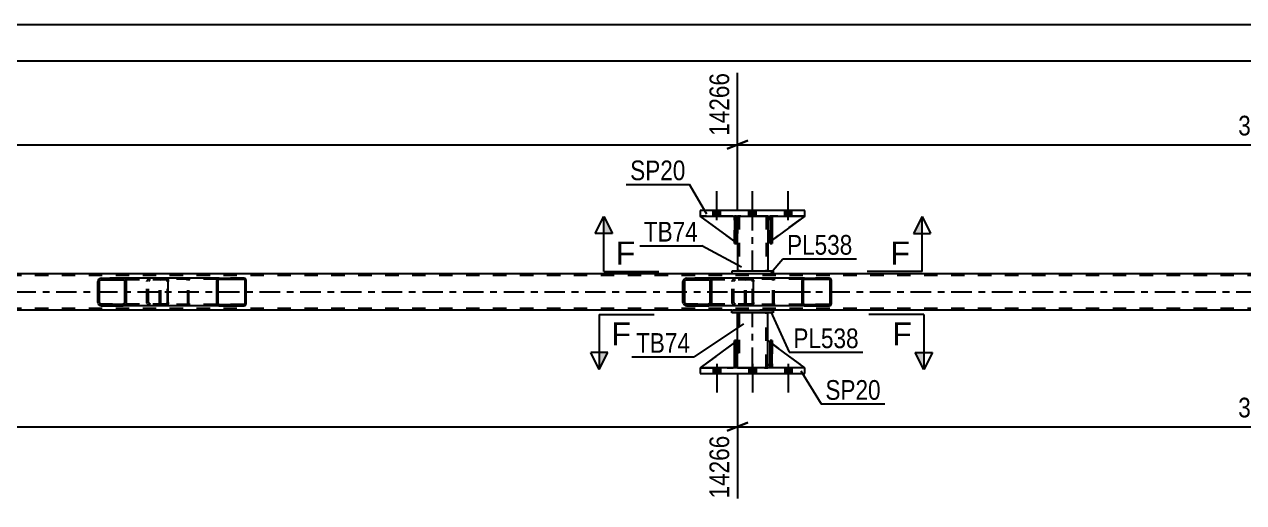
# Model space of a CAD drawing. Header units: millimetres. Extents: x 0 to 841, y 0 to 594.
# Drawn here: x 482.8 to 660.2, y 221.5 to 291 of the extents above; entities that cross this region are included whole.
import ezdxf

# ---------------------------------------------------------------- set-up
doc = ezdxf.new("R2010")
doc.units = ezdxf.units.MM
doc.linetypes.add('DXK_LINE_DOT2', pattern=[3.9198, 1.9599, -1.9599])
doc.linetypes.add('DXK_LINE_DOT3', pattern=[5.9187, 2.979, -0.9799, 0.9799, -0.9799])
doc.styles.add('Arial', font='ARIAL.TTF', dxfattribs={"height": 0.2})
doc.styles.add('Arial Narrow', font='ARIALN.TTF', dxfattribs={"height": 0.2})

# ---------------------------------------------------------------- blocks, each defined once
blk = doc.blocks.new('Part-318885092-5639 - 5502')
at = {"color": 2, "linetype": 'Continuous'}
for p, q in [((586.4, 263.15), (586.08, 263.15)), ((586.08, 263.15), (586.08, 259.15)), ((586.4, 263.15), (586.4, 263.15)), ((586.4, 263.15), (586.4, 259.15)), ((586.4, 259.15), (586.08, 259.15))]:
    blk.add_line(p, q, dxfattribs=at)
at = {"color": 7, "linetype": 'DXK_LINE_DOT2'}
for p, q in [((586.08, 262.55), (586.08, 263.15)), ((586.4, 262.55), (586.08, 262.55)), ((586.08, 262.55), (586.08, 259.15)), ((586.4, 262.55), (586.4, 263.15)), ((586.4, 263.15), (586.4, 263.15)), ((586.4, 259.15), (586.4, 262.55))]:
    blk.add_line(p, q, dxfattribs=at)
blk = doc.blocks.new('Part-318885092-5657 - 5502')
at = {"color": 2, "linetype": 'Continuous'}
for p, q in [((591.73, 255.15), (585.73, 255.15)), ((585.73, 255.15), (585.73, 254.75)), ((591.73, 254.75), (585.73, 254.75)), ((591.73, 255.15), (591.73, 254.75))]:
    blk.add_line(p, q, dxfattribs=at)
blk = doc.blocks.new('Part-318885092-5635 - 5502')
at = {"color": 2, "linetype": 'Continuous'}
for p, q in [((586.08, 259.48), (581.13, 263.15)), ((586.08, 263), (585.93, 263.15)), ((586.53, 262.55), (586.4, 262.68)), ((586.53, 262.55), (586.53, 262.55)), ((586.53, 259.15), (586.53, 262.55)), ((586.4, 259.24), (586.53, 259.15)), ((586.53, 259.15), (586.53, 259.15))]:
    blk.add_line(p, q, dxfattribs=at)
at = {"color": 7, "linetype": 'DXK_LINE_DOT2'}
for p, q in [((585.93, 263.15), (581.13, 263.15)), ((585.93, 263.15), (586.53, 262.55)), ((586.4, 262.68), (586.08, 263)), ((586.53, 262.55), (586.53, 259.15)), ((586.4, 259.24), (586.08, 259.48))]:
    blk.add_line(p, q, dxfattribs=at)
blk = doc.blocks.new('Bolt-318885092-5737 - 5502')
at = {"linetype": 'Continuous'}
for points in [[(584.05, 241.07), (583.01, 241.07), (583.01, 240.27), (584.05, 240.27)], [(584.05, 241.07), (583.01, 241.07), (583.01, 240.27), (584.05, 240.27)], [(584.05, 241.07), (583.01, 241.07), (583.01, 240.27), (584.05, 240.27)], [(589.25, 241.07), (588.21, 241.07), (588.21, 240.27), (589.25, 240.27)], [(589.25, 241.07), (588.21, 241.07), (588.21, 240.27), (589.25, 240.27)], [(594.45, 241.07), (593.41, 241.07), (593.41, 240.27), (594.45, 240.27)], [(594.45, 241.07), (593.41, 241.07), (593.41, 240.27), (594.45, 240.27)], [(594.45, 241.07), (593.41, 241.07), (593.41, 240.27), (594.45, 240.27)]]:
    blk.add_hatch(color=1, dxfattribs=at).paths.add_polyline_path(points)
at = {"color": 1, "linetype": 'Continuous'}
for p, q in [((583.53, 241.67), (583.53, 237.47)), ((583.53, 241.67), (583.53, 237.47)), ((583.53, 241.67), (583.53, 237.47)), ((588.73, 241.67), (588.73, 237.47)), ((588.73, 241.67), (588.73, 237.47)), ((593.93, 241.67), (593.93, 237.47)), ((593.93, 241.67), (593.93, 237.47)), ((593.93, 241.67), (593.93, 237.47)), ((583.01, 241.07), (583.01, 240.27)), ((583.01, 241.07), (583.01, 240.27)), ((583.01, 241.07), (583.01, 240.27)), ((584.05, 241.07), (584.05, 240.27)), ((584.05, 241.07), (584.05, 240.27)), ((584.05, 241.07), (584.05, 240.27)), ((588.21, 241.07), (588.21, 240.27)), ((588.21, 241.07), (588.21, 240.27)), ((589.25, 241.07), (589.25, 240.27)), ((589.25, 241.07), (589.25, 240.27)), ((593.41, 241.07), (593.41, 240.27)), ((593.41, 241.07), (593.41, 240.27)), ((593.41, 241.07), (593.41, 240.27)), ((594.45, 241.07), (594.45, 240.27)), ((594.45, 241.07), (594.45, 240.27)), ((594.45, 241.07), (594.45, 240.27))]:
    blk.add_line(p, q, dxfattribs=at)
blk = doc.blocks.new('Part-318885092-5681 - 5502')
at = {"color": 2, "linetype": 'Continuous'}
for p, q in [((596.33, 263.95), (581.13, 263.95)), ((581.13, 263.95), (581.13, 263.15)), ((581.13, 263.15), (596.33, 263.15)), ((596.33, 263.15), (596.33, 263.95))]:
    blk.add_line(p, q, dxfattribs=at)
blk = doc.blocks.new('Part-318885092-5543 - 5502')
at = {"color": 2, "linetype": 'Continuous'}
for p, q in [((586.53, 263.15), (586.53, 262.55)), ((590.93, 263.15), (590.93, 262.55)), ((586.53, 259.15), (586.53, 255.15)), ((590.93, 259.15), (590.93, 255.15))]:
    blk.add_line(p, q, dxfattribs=at)
at = {"color": 7, "linetype": 'DXK_LINE_DOT2'}
for p, q in [((590.93, 263.15), (586.53, 263.15)), ((586.53, 262.55), (586.53, 259.15)), ((586.77, 263.15), (586.77, 255.15)), ((590.69, 263.15), (590.69, 255.15)), ((590.93, 262.55), (590.93, 259.15)), ((590.93, 255.15), (586.53, 255.15))]:
    blk.add_line(p, q, dxfattribs=at)
at = {"color": 7, "linetype": 'DXK_LINE_DOT3'}
blk.add_line((588.73, 255.15), (588.73, 263.15), dxfattribs=at)
blk = doc.blocks.new('Part-318885092-5689 - 5502')
at = {"color": 2, "linetype": 'Continuous'}
for p, q in [((590.93, 241.67), (590.93, 245.07)), ((591.28, 244.81), (590.93, 245.07)), ((596.33, 241.07), (591.6, 244.57)), ((591.28, 241.32), (590.93, 241.67))]:
    blk.add_line(p, q, dxfattribs=at)
at = {"color": 7, "linetype": 'DXK_LINE_DOT2'}
for p, q in [((591.6, 244.57), (591.28, 244.81)), ((591.53, 241.07), (591.28, 241.32)), ((596.33, 241.07), (591.53, 241.07)), ((596.33, 241.07), (596.33, 241.07)), ((596.33, 241.07), (596.33, 241.07))]:
    blk.add_line(p, q, dxfattribs=at)
blk = doc.blocks.new('Part-318885092-5559 - 5502')
at = {"linetype": 'Continuous'}
h = blk.add_hatch(dxfattribs=at)
h.set_pattern_fill('', scale=0.7, style=0, pattern_type=0)
h.set_pattern_definition([(45, (515.055, 253.9116), (-1.57154, 1.57154), [])])
h.paths.add_polyline_path([(515.08, 253.79), (515.06, 253.91), (514.98, 254.02), (514.87, 254.08), (514.74, 254.11), (511.16, 254.11), (511.03, 254.08), (510.92, 254.02), (510.85, 253.91), (510.82, 253.79), (510.82, 250.43), (510.85, 250.31), (510.92, 250.2), (511.03, 250.13), (511.16, 250.11), (514.74, 250.11), (514.87, 250.13), (514.98, 250.2), (515.06, 250.31), (515.08, 250.43)])
h.paths.add_polyline_path([(514.9, 250.37), (514.86, 250.32), (514.81, 250.28), (514.74, 250.27), (511.16, 250.27), (511.1, 250.28), (511.04, 250.32), (511.01, 250.37), (510.99, 250.43), (510.99, 253.79), (511.01, 253.85), (511.04, 253.9), (511.1, 253.94), (511.16, 253.95), (514.74, 253.95), (514.81, 253.94), (514.86, 253.9), (514.9, 253.85), (514.91, 253.79), (514.91, 250.43)])
at = {"color": 7, "linetype": 'DXK_LINE_DOT2'}
for p, q in [((502.47, 253.79), (502.5, 253.91)), ((502.47, 250.43), (502.47, 253.79)), ((502.66, 253.85), (502.65, 253.79)), ((502.65, 250.43), (502.65, 253.79)), ((502.7, 253.9), (502.66, 253.85)), ((502.69, 254.08), (502.82, 254.11)), ((502.75, 253.94), (502.7, 253.9)), ((502.82, 253.95), (502.75, 253.94)), ((503.47, 254.11), (502.82, 254.11)), ((514.74, 253.95), (502.82, 253.95)), ((506.39, 254.11), (506.52, 254.08)), ((506.46, 253.94), (506.39, 253.95)), ((506.51, 253.9), (506.46, 253.94)), ((506.55, 253.85), (506.51, 253.9)), ((506.56, 253.79), (506.55, 253.85)), ((506.56, 250.43), (506.56, 253.79)), ((506.71, 253.91), (506.73, 253.79)), ((506.73, 250.43), (506.73, 253.79)), ((514.74, 254.11), (511.16, 254.11)), ((502.5, 250.31), (502.47, 250.43)), ((502.65, 250.43), (502.66, 250.37)), ((502.66, 250.37), (502.7, 250.32)), ((502.82, 250.11), (502.69, 250.13)), ((502.7, 250.32), (502.75, 250.28)), ((502.75, 250.28), (502.82, 250.27)), ((514.74, 250.27), (502.82, 250.27)), ((503.47, 250.11), (502.82, 250.11)), ((506.39, 250.27), (506.46, 250.28)), ((506.52, 250.13), (506.39, 250.11)), ((506.46, 250.28), (506.51, 250.32)), ((506.51, 250.32), (506.55, 250.37)), ((506.55, 250.37), (506.56, 250.43)), ((506.73, 250.43), (506.71, 250.31)), ((514.74, 250.11), (511.16, 250.11))]:
    blk.add_line(p, q, dxfattribs=at)
at = {"color": 2, "linetype": 'Continuous'}
for p, q in [((511.16, 254.11), (503.47, 254.11)), ((510.85, 253.91), (510.82, 253.79)), ((510.82, 250.43), (510.82, 253.79)), ((510.99, 253.79), (511.01, 253.85)), ((510.99, 250.43), (510.99, 253.79)), ((511.01, 253.85), (511.04, 253.9)), ((511.16, 254.11), (511.03, 254.08)), ((511.04, 253.9), (511.1, 253.94)), ((511.1, 253.94), (511.16, 253.95)), ((511.16, 254.11), (514.74, 254.11)), ((511.16, 253.95), (514.74, 253.95)), ((514.87, 254.08), (514.74, 254.11)), ((514.74, 253.95), (514.81, 253.94)), ((514.81, 253.94), (514.86, 253.9)), ((514.86, 253.9), (514.9, 253.85)), ((514.9, 253.85), (514.91, 253.79)), ((514.91, 250.43), (514.91, 253.79)), ((515.08, 253.79), (515.06, 253.91)), ((515.08, 250.43), (515.08, 253.79)), ((511.16, 250.11), (503.47, 250.11)), ((510.82, 250.43), (510.85, 250.31)), ((511.01, 250.37), (510.99, 250.43)), ((511.04, 250.32), (511.01, 250.37)), ((511.03, 250.13), (511.16, 250.11)), ((511.1, 250.28), (511.04, 250.32)), ((511.16, 250.27), (511.1, 250.28)), ((511.16, 250.27), (514.74, 250.27)), ((511.16, 250.11), (514.74, 250.11)), ((514.81, 250.28), (514.74, 250.27)), ((514.74, 250.11), (514.87, 250.13)), ((514.86, 250.32), (514.81, 250.28)), ((514.9, 250.37), (514.86, 250.32)), ((514.91, 250.43), (514.9, 250.37)), ((515.06, 250.31), (515.08, 250.43))]:
    blk.add_line(p, q, dxfattribs=at)
at = {"color": 7, "linetype": 'DXK_LINE_DOT2'}
for centre, start, end in [((506.4, 253.78), 24.32, 69.2417), ((502.8, 250.44), 204.32, 249.2417), ((506.4, 250.44), 290.7583, 335.68)]:
    blk.add_arc(centre, 0.331, start, end, dxfattribs=at)
at = {"color": 2, "linetype": 'Continuous'}
for centre, start, end in [((511.15, 253.78), 110.7583, 155.68), ((514.75, 253.78), 24.32, 69.2417), ((511.15, 250.44), 204.32, 249.2417), ((514.75, 250.44), 290.7583, 335.68)]:
    blk.add_arc(centre, 0.331, start, end, dxfattribs=at)
blk = doc.blocks.new('Part-318885092-5641 - 5502')
at = {"color": 7, "linetype": 'DXK_LINE_DOT2'}
for p, q in [((586.08, 262.55), (586.08, 263.15)), ((586.08, 263.15), (586.08, 263.15)), ((586.08, 263.15), (586.08, 259.15)), ((586.4, 263.15), (586.08, 263.15)), ((586.08, 259.15), (586.08, 262.55)), ((586.08, 262.55), (586.4, 262.55)), ((586.4, 262.55), (586.4, 263.15)), ((586.4, 259.15), (586.4, 263.15)), ((586.4, 262.55), (586.4, 259.15)), ((586.08, 259.15), (586.4, 259.15))]:
    blk.add_line(p, q, dxfattribs=at)
blk = doc.blocks.new('Part-318885092-5560 - 5502')
at = {"linetype": 'Continuous'}
h = blk.add_hatch(dxfattribs=at)
h.set_pattern_fill('', scale=0.7, style=0, pattern_type=0)
h.set_pattern_definition([(45, (582.7653, 253.8129), (-1.57154, 1.57154), [])])
h.paths.add_polyline_path([(582.8, 253.63), (582.77, 253.81), (582.66, 253.97), (582.49, 254.07), (582.3, 254.11), (579.12, 254.11), (578.92, 254.07), (578.76, 253.97), (578.65, 253.81), (578.61, 253.63), (578.61, 250.59), (578.65, 250.41), (578.76, 250.25), (578.92, 250.15), (579.12, 250.11), (582.3, 250.11), (582.49, 250.15), (582.66, 250.25), (582.77, 250.41), (582.8, 250.59)])
h.paths.add_polyline_path([(582.53, 250.5), (582.48, 250.42), (582.4, 250.37), (582.3, 250.35), (579.12, 250.35), (579.02, 250.37), (578.94, 250.42), (578.88, 250.5), (578.87, 250.59), (578.87, 253.63), (578.88, 253.72), (578.94, 253.8), (579.02, 253.85), (579.12, 253.87), (582.3, 253.87), (582.4, 253.85), (582.48, 253.8), (582.53, 253.72), (582.55, 253.63), (582.55, 250.59)])
at = {"color": 2, "linetype": 'Continuous'}
for p, q in [((578.65, 253.81), (578.61, 253.63)), ((578.87, 253.63), (578.88, 253.72)), ((578.88, 253.72), (578.94, 253.8)), ((579.12, 254.11), (578.92, 254.07)), ((578.94, 253.8), (579.02, 253.85)), ((579.02, 253.85), (579.12, 253.87)), ((579.12, 254.11), (582.3, 254.11)), ((579.12, 253.87), (582.3, 253.87)), ((588.6, 254.11), (582.3, 254.11)), ((582.49, 254.07), (582.3, 254.11)), ((582.3, 253.87), (582.4, 253.85)), ((582.4, 253.85), (582.48, 253.8)), ((582.48, 253.8), (582.53, 253.72)), ((582.53, 253.72), (582.55, 253.63)), ((582.8, 253.63), (582.77, 253.81)), ((588.6, 254.11), (588.71, 254.07)), ((588.71, 254.07), (588.79, 253.97)), ((588.79, 253.97), (588.85, 253.81)), ((588.85, 253.81), (588.87, 253.63)), ((578.61, 250.59), (578.61, 253.63)), ((578.87, 250.59), (578.87, 253.63)), ((582.55, 250.59), (582.55, 253.63)), ((582.8, 250.59), (582.8, 253.63)), ((588.87, 250.59), (588.87, 253.63)), ((578.61, 250.59), (578.65, 250.41)), ((578.88, 250.5), (578.87, 250.59)), ((578.94, 250.42), (578.88, 250.5)), ((578.92, 250.15), (579.12, 250.11)), ((579.02, 250.37), (578.94, 250.42)), ((579.12, 250.35), (579.02, 250.37)), ((579.12, 250.35), (582.3, 250.35)), ((579.12, 250.11), (582.3, 250.11)), ((582.4, 250.37), (582.3, 250.35)), ((582.3, 250.11), (582.49, 250.15)), ((588.6, 250.11), (582.3, 250.11)), ((582.48, 250.42), (582.4, 250.37)), ((582.53, 250.5), (582.48, 250.42)), ((582.55, 250.59), (582.53, 250.5)), ((582.77, 250.41), (582.8, 250.59)), ((588.71, 250.15), (588.6, 250.11)), ((588.79, 250.25), (588.71, 250.15)), ((588.85, 250.41), (588.79, 250.25)), ((588.87, 250.59), (588.85, 250.41))]:
    blk.add_line(p, q, dxfattribs=at)
at = {"color": 7, "linetype": 'DXK_LINE_DOT2'}
for p, q in [((582.3, 254.11), (579.12, 254.11)), ((588.6, 253.87), (579.12, 253.87)), ((585.76, 253.63), (585.8, 253.81)), ((586.03, 253.72), (586.02, 253.63)), ((586.09, 253.8), (586.03, 253.72)), ((586.07, 254.07), (586.27, 254.11)), ((586.17, 253.85), (586.09, 253.8)), ((586.27, 253.87), (586.17, 253.85)), ((587.61, 253.87), (587.61, 254.11)), ((588.65, 253.85), (588.6, 253.87)), ((588.7, 253.8), (588.65, 253.85)), ((588.73, 253.72), (588.7, 253.8)), ((588.74, 253.63), (588.73, 253.72)), ((585.76, 250.59), (585.76, 253.63)), ((586.02, 250.59), (586.02, 253.63)), ((588.74, 250.59), (588.74, 253.63)), ((588.6, 250.35), (579.12, 250.35)), ((582.3, 250.11), (579.12, 250.11)), ((585.8, 250.41), (585.76, 250.59)), ((586.02, 250.59), (586.03, 250.5)), ((586.03, 250.5), (586.09, 250.42)), ((586.27, 250.11), (586.07, 250.15)), ((586.09, 250.42), (586.11, 250.41)), ((586.11, 250.41), (586.17, 250.37)), ((586.17, 250.37), (586.27, 250.35)), ((587.61, 250.11), (587.61, 250.35)), ((588.6, 250.35), (588.65, 250.37)), ((588.65, 250.37), (588.7, 250.42)), ((588.7, 250.42), (588.73, 250.5)), ((588.73, 250.5), (588.74, 250.59))]:
    blk.add_line(p, q, dxfattribs=at)
at = {"color": 2, "linetype": 'Continuous'}
for centre, start, end in [((579.1, 253.61), 111.1941, 156.1506), ((582.32, 253.61), 23.8494, 68.8059), ((579.1, 250.6), 203.8494, 248.8059), ((582.32, 250.6), 291.1941, 336.1506)]:
    blk.add_arc(centre, 0.492, start, end, dxfattribs=at)
at = {"color": 7, "linetype": 'DXK_LINE_DOT2'}
for centre, start, end in [((586.25, 253.61), 111.1941, 156.1506), ((586.25, 250.6), 203.8494, 248.8059)]:
    blk.add_arc(centre, 0.492, start, end, dxfattribs=at)
blk = doc.blocks.new('Part-318885092-5561 - 5502')
at = {"linetype": 'Continuous'}
h = blk.add_hatch(dxfattribs=at)
h.set_pattern_fill('', scale=0.7, style=0, pattern_type=0)
h.set_pattern_definition([(45, (600.1893, 253.9116), (-1.57154, 1.57154), [])])
h.paths.add_polyline_path([(600.22, 253.79), (600.19, 253.91), (600.12, 254.02), (600, 254.08), (599.87, 254.11), (596.3, 254.11), (596.17, 254.08), (596.06, 254.02), (595.98, 253.91), (595.96, 253.79), (595.96, 250.43), (595.98, 250.31), (596.06, 250.2), (596.17, 250.13), (596.3, 250.11), (599.87, 250.11), (600, 250.13), (600.12, 250.2), (600.19, 250.31), (600.22, 250.43)])
h.paths.add_polyline_path([(600.03, 250.37), (600, 250.32), (599.94, 250.28), (599.87, 250.27), (596.3, 250.27), (596.23, 250.28), (596.18, 250.32), (596.14, 250.37), (596.13, 250.43), (596.13, 253.79), (596.14, 253.85), (596.18, 253.9), (596.23, 253.94), (596.3, 253.95), (599.87, 253.95), (599.94, 253.94), (600, 253.9), (600.03, 253.85), (600.04, 253.79), (600.04, 250.43)])
at = {"color": 7, "linetype": 'DXK_LINE_DOT2'}
for p, q in [((587.61, 253.79), (587.64, 253.91)), ((587.61, 250.43), (587.61, 253.79)), ((587.79, 253.85), (587.78, 253.79)), ((587.78, 250.43), (587.78, 253.79)), ((587.83, 253.9), (587.79, 253.85)), ((587.82, 254.08), (587.95, 254.11)), ((587.88, 253.94), (587.83, 253.9)), ((587.95, 253.95), (587.88, 253.94)), ((588.6, 254.11), (587.95, 254.11)), ((599.87, 253.95), (587.95, 253.95)), ((591.53, 254.11), (591.66, 254.08)), ((591.59, 253.94), (591.53, 253.95)), ((591.65, 253.9), (591.59, 253.94)), ((591.68, 253.85), (591.65, 253.9)), ((591.7, 253.79), (591.68, 253.85)), ((591.7, 250.43), (591.7, 253.79)), ((591.84, 253.91), (591.87, 253.79)), ((591.87, 250.43), (591.87, 253.79)), ((599.87, 254.11), (596.3, 254.11)), ((587.64, 250.31), (587.61, 250.43)), ((587.78, 250.43), (587.79, 250.37)), ((587.79, 250.37), (587.83, 250.32)), ((587.95, 250.11), (587.82, 250.13)), ((587.83, 250.32), (587.88, 250.28)), ((587.88, 250.28), (587.95, 250.27)), ((599.87, 250.27), (587.95, 250.27)), ((588.6, 250.11), (587.95, 250.11)), ((591.53, 250.27), (591.59, 250.28)), ((591.66, 250.13), (591.53, 250.11)), ((591.59, 250.28), (591.65, 250.32)), ((591.65, 250.32), (591.68, 250.37)), ((591.68, 250.37), (591.7, 250.43)), ((591.87, 250.43), (591.84, 250.31)), ((599.87, 250.11), (596.3, 250.11))]:
    blk.add_line(p, q, dxfattribs=at)
at = {"color": 2, "linetype": 'Continuous'}
for p, q in [((596.3, 254.11), (588.6, 254.11)), ((595.98, 253.91), (595.96, 253.79)), ((595.96, 250.43), (595.96, 253.79)), ((596.13, 253.79), (596.14, 253.85)), ((596.13, 250.43), (596.13, 253.79)), ((596.14, 253.85), (596.18, 253.9)), ((596.3, 254.11), (596.17, 254.08)), ((596.18, 253.9), (596.23, 253.94)), ((596.23, 253.94), (596.3, 253.95)), ((596.3, 254.11), (599.87, 254.11)), ((596.3, 253.95), (599.87, 253.95)), ((600, 254.08), (599.87, 254.11)), ((599.87, 253.95), (599.94, 253.94)), ((599.94, 253.94), (600, 253.9)), ((600, 253.9), (600.03, 253.85)), ((600.03, 253.85), (600.04, 253.79)), ((600.04, 250.43), (600.04, 253.79)), ((600.22, 253.79), (600.19, 253.91)), ((600.22, 250.43), (600.22, 253.79)), ((596.3, 250.11), (588.6, 250.11)), ((595.96, 250.43), (595.98, 250.31)), ((596.14, 250.37), (596.13, 250.43)), ((596.18, 250.32), (596.14, 250.37)), ((596.17, 250.13), (596.3, 250.11)), ((596.23, 250.28), (596.18, 250.32)), ((596.3, 250.27), (596.23, 250.28)), ((596.3, 250.27), (599.87, 250.27)), ((596.3, 250.11), (599.87, 250.11)), ((599.94, 250.28), (599.87, 250.27)), ((599.87, 250.11), (600, 250.13)), ((600, 250.32), (599.94, 250.28)), ((600.03, 250.37), (600, 250.32)), ((600.04, 250.43), (600.03, 250.37)), ((600.19, 250.31), (600.22, 250.43))]:
    blk.add_line(p, q, dxfattribs=at)
at = {"color": 7, "linetype": 'DXK_LINE_DOT3'}
blk.add_line((586.32, 252.11), (598.09, 252.11), dxfattribs=at)
at = {"color": 7, "linetype": 'DXK_LINE_DOT2'}
for centre, start, end in [((587.94, 253.78), 110.7583, 155.68), ((591.54, 253.78), 24.32, 69.2417), ((587.94, 250.44), 204.32, 249.2417), ((591.54, 250.44), 290.7583, 335.68)]:
    blk.add_arc(centre, 0.331, start, end, dxfattribs=at)
at = {"color": 2, "linetype": 'Continuous'}
for centre, start, end in [((596.29, 253.78), 110.7583, 155.68), ((599.89, 253.78), 24.32, 69.2417), ((596.29, 250.44), 204.32, 249.2417), ((599.89, 250.44), 290.7583, 335.68)]:
    blk.add_arc(centre, 0.331, start, end, dxfattribs=at)
blk = doc.blocks.new('Part-318885092-5626 - 5502')
at = {"color": 7, "linetype": 'DXK_LINE_DOT2'}
for p, q in [((591.6, 245.07), (591.28, 245.07)), ((591.28, 241.67), (591.28, 245.07)), ((591.28, 241.07), (591.28, 245.07)), ((591.6, 245.07), (591.6, 241.67)), ((591.6, 241.07), (591.6, 245.07)), ((591.6, 241.67), (591.28, 241.67)), ((591.28, 241.07), (591.28, 241.67)), ((591.6, 241.67), (591.6, 241.07)), ((591.6, 241.07), (591.28, 241.07)), ((591.6, 241.07), (591.6, 241.07))]:
    blk.add_line(p, q, dxfattribs=at)
blk = doc.blocks.new('Part-318885092-5629 - 5502')
at = {"color": 2, "linetype": 'Continuous'}
for p, q in [((591.28, 262.9), (590.93, 262.55)), ((590.93, 262.55), (590.93, 259.15)), ((596.33, 263.15), (591.6, 259.65)), ((591.28, 259.41), (590.93, 259.15))]:
    blk.add_line(p, q, dxfattribs=at)
at = {"color": 7, "linetype": 'DXK_LINE_DOT2'}
for p, q in [((591.53, 263.15), (591.28, 262.9)), ((596.33, 263.15), (591.53, 263.15)), ((591.6, 259.65), (591.28, 259.41))]:
    blk.add_line(p, q, dxfattribs=at)
blk = doc.blocks.new('Part-318885092-5632 - 5502')
at = {"color": 7, "linetype": 'DXK_LINE_DOT2'}
for p, q in [((591.53, 263.15), (590.93, 262.55)), ((590.93, 259.15), (596.33, 263.15)), ((590.93, 262.55), (590.93, 259.15)), ((596.33, 263.15), (591.53, 263.15))]:
    blk.add_line(p, q, dxfattribs=at)
blk = doc.blocks.new('Part-318885092-5638 - 5502')
at = {"color": 7, "linetype": 'DXK_LINE_DOT2'}
for p, q in [((586.53, 259.15), (581.13, 263.15)), ((581.13, 263.15), (585.93, 263.15)), ((585.93, 263.15), (586.53, 262.55)), ((586.53, 262.55), (585.93, 263.15)), ((586.53, 262.55), (586.53, 259.15)), ((586.53, 262.55), (586.53, 262.55)), ((586.53, 262.55), (586.53, 259.15))]:
    blk.add_line(p, q, dxfattribs=at)
blk = doc.blocks.new('Part-318885092-5640 - 5502')
at = {"color": 2, "linetype": 'Continuous'}
for p, q in [((591.6, 263.15), (591.28, 263.15)), ((591.28, 263.15), (591.28, 259.15)), ((591.6, 263.15), (591.6, 263.15)), ((591.6, 263.15), (591.6, 259.15)), ((591.6, 259.15), (591.28, 259.15))]:
    blk.add_line(p, q, dxfattribs=at)
at = {"color": 7, "linetype": 'DXK_LINE_DOT2'}
for p, q in [((591.28, 262.55), (591.28, 263.15)), ((591.6, 262.55), (591.28, 262.55)), ((591.28, 262.55), (591.28, 259.15)), ((591.6, 262.55), (591.6, 263.15)), ((591.6, 263.15), (591.6, 263.15)), ((591.6, 259.15), (591.6, 262.55))]:
    blk.add_line(p, q, dxfattribs=at)
blk = doc.blocks.new('Part-318885092-5642 - 5502')
at = {"color": 7, "linetype": 'DXK_LINE_DOT2'}
for p, q in [((591.28, 262.55), (591.28, 263.15)), ((591.28, 263.15), (591.28, 263.15)), ((591.28, 263.15), (591.28, 259.15)), ((591.6, 263.15), (591.28, 263.15)), ((591.28, 259.15), (591.28, 262.55)), ((591.28, 262.55), (591.6, 262.55)), ((591.6, 262.55), (591.6, 263.15)), ((591.6, 259.15), (591.6, 263.15)), ((591.6, 262.55), (591.6, 259.15)), ((591.28, 259.15), (591.6, 259.15))]:
    blk.add_line(p, q, dxfattribs=at)
blk = doc.blocks.new('Part-318885092-5647 - 5502')
at = {"color": 2, "linetype": 'Continuous'}
for p, q in [((586.53, 245.07), (586.53, 249.07)), ((590.93, 245.07), (590.93, 249.07)), ((586.53, 241.07), (586.53, 241.67)), ((590.93, 241.07), (590.93, 241.67))]:
    blk.add_line(p, q, dxfattribs=at)
at = {"color": 7, "linetype": 'DXK_LINE_DOT2'}
for p, q in [((590.93, 249.07), (586.53, 249.07)), ((586.77, 249.07), (586.77, 241.07)), ((590.69, 241.07), (590.69, 249.07)), ((586.53, 241.67), (586.53, 245.07)), ((590.93, 241.67), (590.93, 245.07)), ((586.53, 241.07), (590.93, 241.07))]:
    blk.add_line(p, q, dxfattribs=at)
at = {"color": 7, "linetype": 'DXK_LINE_DOT3'}
blk.add_line((588.73, 241.07), (588.73, 249.07), dxfattribs=at)
blk = doc.blocks.new('Part-318885092-5652 - 5502')
at = {"color": 2, "linetype": 'Continuous'}
for p, q in [((585.73, 249.47), (591.73, 249.47)), ((585.73, 249.07), (585.73, 249.47)), ((591.73, 249.07), (585.73, 249.07)), ((591.73, 249.47), (591.73, 249.07))]:
    blk.add_line(p, q, dxfattribs=at)
blk = doc.blocks.new('Part-318885092-5660 - 5502')
at = {"color": 7, "linetype": 'DXK_LINE_DOT2'}
for p, q in [((590.93, 241.67), (590.93, 245.07)), ((590.93, 245.07), (596.33, 241.07)), ((591.53, 241.07), (590.93, 241.67)), ((596.33, 241.07), (591.53, 241.07))]:
    blk.add_line(p, q, dxfattribs=at)
blk = doc.blocks.new('Part-318885092-5663 - 5502')
at = {"color": 7, "linetype": 'DXK_LINE_DOT2'}
for p, q in [((586.4, 244.98), (586.08, 244.74)), ((586.53, 241.67), (586.53, 245.07)), ((586.53, 241.67), (585.93, 241.07)), ((586.4, 241.54), (586.08, 241.22)), ((581.13, 241.07), (585.93, 241.07))]:
    blk.add_line(p, q, dxfattribs=at)
at = {"color": 2, "linetype": 'Continuous'}
for p, q in [((586.53, 245.07), (586.4, 244.98)), ((586.53, 241.67), (586.53, 245.07)), ((586.08, 244.74), (581.13, 241.07)), ((586.08, 241.22), (585.93, 241.07)), ((586.53, 241.67), (586.4, 241.54)), ((586.53, 241.67), (586.53, 241.67))]:
    blk.add_line(p, q, dxfattribs=at)
blk = doc.blocks.new('Part-318885092-5666 - 5502')
at = {"color": 7, "linetype": 'DXK_LINE_DOT2'}
for p, q in [((586.53, 245.07), (581.13, 241.07)), ((586.53, 241.67), (586.53, 245.07)), ((586.53, 245.07), (586.53, 241.67)), ((585.93, 241.07), (586.53, 241.67)), ((586.53, 241.67), (585.93, 241.07)), ((586.53, 241.67), (586.53, 241.67)), ((581.13, 241.07), (585.93, 241.07))]:
    blk.add_line(p, q, dxfattribs=at)
blk = doc.blocks.new('Part-318885092-5667 - 5502')
at = {"color": 2, "linetype": 'Continuous'}
for p, q in [((586.08, 241.07), (586.08, 245.07)), ((586.08, 245.07), (586.4, 245.07)), ((586.4, 241.07), (586.4, 245.07)), ((586.08, 241.07), (586.08, 241.07)), ((586.4, 241.07), (586.08, 241.07))]:
    blk.add_line(p, q, dxfattribs=at)
at = {"color": 7, "linetype": 'DXK_LINE_DOT2'}
for p, q in [((586.08, 245.07), (586.08, 241.67)), ((586.4, 241.67), (586.4, 245.07)), ((586.08, 241.67), (586.08, 241.07)), ((586.08, 241.67), (586.4, 241.67)), ((586.4, 241.07), (586.4, 241.67)), ((586.4, 241.07), (586.4, 241.07))]:
    blk.add_line(p, q, dxfattribs=at)
blk = doc.blocks.new('Part-318885092-5668 - 5502')
at = {"color": 2, "linetype": 'Continuous'}
for p, q in [((591.28, 241.07), (591.28, 245.07)), ((591.28, 245.07), (591.6, 245.07)), ((591.6, 241.07), (591.6, 245.07)), ((591.28, 241.07), (591.28, 241.07)), ((591.6, 241.07), (591.28, 241.07))]:
    blk.add_line(p, q, dxfattribs=at)
at = {"color": 7, "linetype": 'DXK_LINE_DOT2'}
for p, q in [((591.28, 245.07), (591.28, 241.67)), ((591.6, 241.67), (591.6, 245.07)), ((591.28, 241.67), (591.28, 241.07)), ((591.28, 241.67), (591.6, 241.67)), ((591.6, 241.07), (591.6, 241.67)), ((591.6, 241.07), (591.6, 241.07))]:
    blk.add_line(p, q, dxfattribs=at)
blk = doc.blocks.new('Part-318885092-5669 - 5502')
at = {"color": 7, "linetype": 'DXK_LINE_DOT2'}
for p, q in [((586.4, 245.07), (586.08, 245.07)), ((586.08, 241.67), (586.08, 245.07)), ((586.08, 241.07), (586.08, 245.07)), ((586.4, 245.07), (586.4, 241.67)), ((586.4, 241.07), (586.4, 245.07)), ((586.4, 241.67), (586.08, 241.67)), ((586.08, 241.07), (586.08, 241.67)), ((586.4, 241.67), (586.4, 241.07)), ((586.4, 241.07), (586.08, 241.07)), ((586.4, 241.07), (586.4, 241.07))]:
    blk.add_line(p, q, dxfattribs=at)
blk = doc.blocks.new('Part-318885092-5674 - 5502')
at = {"color": 7, "linetype": 'DXK_LINE_DOT2'}
for p, q in [((729.32, 254.51), (67.2, 254.51)), ((591.73, 254.75), (585.73, 254.75)), ((729.32, 249.71), (67.2, 249.71)), ((591.73, 249.47), (585.73, 249.47))]:
    blk.add_line(p, q, dxfattribs=at)
at = {"color": 2, "linetype": 'Continuous'}
for p, q in [((585.73, 254.75), (336.32, 254.75)), ((729.32, 254.75), (591.73, 254.75)), ((585.73, 249.47), (336.32, 249.47)), ((729.32, 249.47), (591.73, 249.47))]:
    blk.add_line(p, q, dxfattribs=at)
at = {"color": 7, "linetype": 'DXK_LINE_DOT3'}
blk.add_line((67.2, 252.11), (729.32, 252.11), dxfattribs=at)
blk = doc.blocks.new('Part-318885092-5676 - 5502')
at = {"linetype": 'Continuous'}
h = blk.add_hatch(dxfattribs=at)
h.set_pattern_fill('', scale=0.7, style=0, pattern_type=0)
h.set_pattern_definition([(45, (497.6311, 253.8129), (-1.57154, 1.57154), [])])
h.paths.add_polyline_path([(497.67, 253.63), (497.63, 253.81), (497.52, 253.97), (497.36, 254.07), (497.17, 254.11), (493.98, 254.11), (493.79, 254.07), (493.63, 253.97), (493.52, 253.81), (493.48, 253.63), (493.48, 250.59), (493.52, 250.41), (493.63, 250.25), (493.79, 250.15), (493.98, 250.11), (497.17, 250.11), (497.36, 250.15), (497.52, 250.25), (497.63, 250.41), (497.67, 250.59)])
h.paths.add_polyline_path([(497.4, 250.5), (497.34, 250.42), (497.26, 250.37), (497.17, 250.35), (493.98, 250.35), (493.89, 250.37), (493.8, 250.42), (493.75, 250.5), (493.73, 250.59), (493.73, 253.63), (493.75, 253.72), (493.8, 253.8), (493.89, 253.85), (493.98, 253.87), (497.17, 253.87), (497.26, 253.85), (497.34, 253.8), (497.4, 253.72), (497.42, 253.63), (497.42, 250.59)])
at = {"color": 2, "linetype": 'Continuous'}
for p, q in [((493.52, 253.81), (493.48, 253.63)), ((493.73, 253.63), (493.75, 253.72)), ((493.75, 253.72), (493.8, 253.8)), ((493.98, 254.11), (493.79, 254.07)), ((493.8, 253.8), (493.89, 253.85)), ((493.89, 253.85), (493.98, 253.87)), ((493.98, 254.11), (497.17, 254.11)), ((493.98, 253.87), (497.17, 253.87)), ((503.47, 254.11), (497.17, 254.11)), ((497.36, 254.07), (497.17, 254.11)), ((497.17, 253.87), (497.26, 253.85)), ((497.26, 253.85), (497.34, 253.8)), ((497.34, 253.8), (497.4, 253.72)), ((497.4, 253.72), (497.42, 253.63)), ((497.67, 253.63), (497.63, 253.81)), ((503.47, 254.11), (503.57, 254.07)), ((503.57, 254.07), (503.66, 253.97)), ((503.66, 253.97), (503.72, 253.81)), ((503.72, 253.81), (503.74, 253.63)), ((493.48, 250.59), (493.48, 253.63)), ((493.73, 250.59), (493.73, 253.63)), ((497.42, 250.59), (497.42, 253.63)), ((497.67, 250.59), (497.67, 253.63)), ((503.74, 250.59), (503.74, 253.63)), ((493.48, 250.59), (493.52, 250.41)), ((493.75, 250.5), (493.73, 250.59)), ((493.8, 250.42), (493.75, 250.5)), ((493.79, 250.15), (493.98, 250.11)), ((493.89, 250.37), (493.8, 250.42)), ((493.98, 250.35), (493.89, 250.37)), ((493.98, 250.35), (497.17, 250.35)), ((493.98, 250.11), (497.17, 250.11)), ((497.26, 250.37), (497.17, 250.35)), ((497.17, 250.11), (497.36, 250.15)), ((503.47, 250.11), (497.17, 250.11)), ((497.34, 250.42), (497.26, 250.37)), ((497.4, 250.5), (497.34, 250.42)), ((497.42, 250.59), (497.4, 250.5)), ((497.63, 250.41), (497.67, 250.59)), ((503.57, 250.15), (503.47, 250.11)), ((503.66, 250.25), (503.57, 250.15)), ((503.72, 250.41), (503.66, 250.25)), ((503.74, 250.59), (503.72, 250.41))]:
    blk.add_line(p, q, dxfattribs=at)
at = {"color": 7, "linetype": 'DXK_LINE_DOT2'}
for p, q in [((497.17, 254.11), (493.98, 254.11)), ((503.47, 253.87), (493.98, 253.87)), ((500.63, 253.63), (500.67, 253.81)), ((500.9, 253.72), (500.88, 253.63)), ((500.95, 253.8), (500.9, 253.72)), ((500.94, 254.07), (501.13, 254.11)), ((501.04, 253.85), (500.95, 253.8)), ((501.13, 253.87), (501.04, 253.85)), ((502.47, 253.87), (502.47, 254.11)), ((503.52, 253.85), (503.47, 253.87)), ((503.56, 253.8), (503.52, 253.85)), ((503.59, 253.72), (503.56, 253.8)), ((503.6, 253.63), (503.59, 253.72)), ((500.63, 250.59), (500.63, 253.63)), ((500.88, 250.59), (500.88, 253.63)), ((503.6, 250.59), (503.6, 253.63)), ((503.47, 250.35), (493.98, 250.35)), ((497.17, 250.11), (493.98, 250.11)), ((500.67, 250.41), (500.63, 250.59)), ((500.88, 250.59), (500.9, 250.5)), ((500.9, 250.5), (500.95, 250.42)), ((501.13, 250.11), (500.94, 250.15)), ((500.95, 250.42), (500.98, 250.41)), ((500.98, 250.41), (501.04, 250.37)), ((501.04, 250.37), (501.13, 250.35)), ((502.47, 250.11), (502.47, 250.35)), ((503.47, 250.35), (503.52, 250.37)), ((503.52, 250.37), (503.56, 250.42)), ((503.56, 250.42), (503.59, 250.5)), ((503.59, 250.5), (503.6, 250.59))]:
    blk.add_line(p, q, dxfattribs=at)
at = {"color": 2, "linetype": 'Continuous'}
for centre, start, end in [((493.97, 253.61), 111.1941, 156.1506), ((497.18, 253.61), 23.8494, 68.8059), ((493.97, 250.6), 203.8494, 248.8059), ((497.18, 250.6), 291.1941, 336.1506)]:
    blk.add_arc(centre, 0.492, start, end, dxfattribs=at)
at = {"color": 7, "linetype": 'DXK_LINE_DOT2'}
for centre, start, end in [((501.12, 253.61), 111.1941, 156.1506), ((501.12, 250.6), 203.8494, 248.8059)]:
    blk.add_arc(centre, 0.492, start, end, dxfattribs=at)
blk = doc.blocks.new('Part-318885092-5686 - 5502')
at = {"color": 2, "linetype": 'Continuous'}
for p, q in [((581.13, 241.07), (581.13, 240.27)), ((596.33, 241.07), (581.13, 241.07)), ((581.13, 240.27), (596.33, 240.27)), ((596.33, 240.27), (596.33, 241.07))]:
    blk.add_line(p, q, dxfattribs=at)
blk = doc.blocks.new('Bolt-318885092-5736 - 5502')
at = {"linetype": 'Continuous'}
for points in [[(583.01, 263.15), (584.05, 263.15), (584.05, 263.95), (583.01, 263.95)], [(583.01, 263.15), (584.05, 263.15), (584.05, 263.95), (583.01, 263.95)], [(583.01, 263.15), (584.05, 263.15), (584.05, 263.95), (583.01, 263.95)], [(588.21, 263.15), (589.25, 263.15), (589.25, 263.95), (588.21, 263.95)], [(588.21, 263.15), (589.25, 263.15), (589.25, 263.95), (588.21, 263.95)], [(593.41, 263.15), (594.45, 263.15), (594.45, 263.95), (593.41, 263.95)], [(593.41, 263.15), (594.45, 263.15), (594.45, 263.95), (593.41, 263.95)], [(593.41, 263.15), (594.45, 263.15), (594.45, 263.95), (593.41, 263.95)]]:
    blk.add_hatch(color=1, dxfattribs=at).paths.add_polyline_path(points)
at = {"color": 1, "linetype": 'Continuous'}
for p, q in [((583.53, 262.55), (583.53, 266.75)), ((583.53, 262.55), (583.53, 266.75)), ((583.53, 262.55), (583.53, 266.75)), ((588.73, 262.55), (588.73, 266.75)), ((588.73, 262.55), (588.73, 266.75)), ((593.93, 262.55), (593.93, 266.75)), ((593.93, 262.55), (593.93, 266.75)), ((593.93, 262.55), (593.93, 266.75)), ((583.01, 263.15), (583.01, 263.95)), ((583.01, 263.15), (583.01, 263.95)), ((583.01, 263.15), (583.01, 263.95)), ((584.05, 263.15), (584.05, 263.95)), ((584.05, 263.15), (584.05, 263.95)), ((584.05, 263.15), (584.05, 263.95)), ((588.21, 263.15), (588.21, 263.95)), ((588.21, 263.15), (588.21, 263.95)), ((589.25, 263.15), (589.25, 263.95)), ((589.25, 263.15), (589.25, 263.95)), ((593.41, 263.15), (593.41, 263.95)), ((593.41, 263.15), (593.41, 263.95)), ((593.41, 263.15), (593.41, 263.95)), ((594.45, 263.15), (594.45, 263.95)), ((594.45, 263.15), (594.45, 263.95)), ((594.45, 263.15), (594.45, 263.95))]:
    blk.add_line(p, q, dxfattribs=at)
blk = doc.blocks.new('StraightDimension-318885092-5806 - 5502')
at = {"color": 7, "linetype": 'Continuous'}
for p, q in [((586.53, 264.15), (586.53, 283.96)), ((739.54, 255.75), (739.54, 283.96)), ((588.03, 274.12), (585.03, 272.92)), ((586.53, 273.52), (739.54, 273.52)), ((738.04, 272.92), (741.04, 274.12))]:
    blk.add_line(p, q, dxfattribs=at)
at = {"color": 0, "linetype": 'Continuous'}
blk.add_wipeout([(738.94, 284.56), (734.74, 284.56), (734.74, 274.22), (738.94, 274.22)], dxfattribs=at)
at = {"color": 0}
blk.add_wipeout([(667.29, 274.27), (667.29, 278.47), (658.78, 278.47), (658.78, 274.27)], dxfattribs=at)
at = {"color": 3, "linetype": 'Continuous', "style": 'Arial Narrow'}
blk.add_text('18164', height=2.863, rotation=90.0002, dxfattribs=at).set_placement((738.34, 274.82))
at = {"color": 3, "style": 'Arial Narrow'}
blk.add_text('3899', height=2.863, dxfattribs=at).set_placement((659.38, 274.87))
blk = doc.blocks.new('StraightDimension-318885092-5811 - 5502')
at = {"color": 7, "linetype": 'Continuous'}
for p, q in [((586.53, 264.15), (586.53, 283.96)), ((331.12, 273.52), (586.53, 273.52)), ((585.03, 272.92), (588.03, 274.12))]:
    blk.add_line(p, q, dxfattribs=at)
at = {"color": 0, "linetype": 'Continuous'}
blk.add_wipeout([(585.93, 284.56), (581.73, 284.56), (581.73, 274.22), (585.93, 274.22)], dxfattribs=at)
at = {"color": 3, "linetype": 'Continuous', "style": 'Arial Narrow'}
blk.add_text('14266', height=2.863, rotation=90.0002, dxfattribs=at).set_placement((585.33, 274.82))
blk = doc.blocks.new('StraightDimension-318885092-5824 - 5502')
at = {"color": 7, "linetype": 'Continuous'}
blk.add_line((56.34, 291.02), (740.18, 291.02), dxfattribs=at)
blk = doc.blocks.new('StraightDimension-318885092-5841 - 5502')
at = {"color": 7, "linetype": 'Continuous'}
for p, q in [((586.53, 240.07), (586.53, 222.08)), ((331.12, 232.52), (586.53, 232.52)), ((585.03, 231.92), (588.03, 233.12))]:
    blk.add_line(p, q, dxfattribs=at)
at = {"color": 0, "linetype": 'Continuous'}
blk.add_wipeout([(585.93, 231.82), (581.73, 231.82), (581.73, 221.48), (585.93, 221.48)], dxfattribs=at)
at = {"color": 3, "linetype": 'Continuous', "style": 'Arial Narrow'}
blk.add_text('14266', height=2.863, rotation=90.0002, dxfattribs=at).set_placement((585.33, 222.08))
blk = doc.blocks.new('StraightDimension-318885092-5847 - 5502')
at = {"color": 7, "linetype": 'Continuous'}
for p, q in [((739.54, 248.47), (739.54, 222.08)), ((586.53, 240.07), (586.53, 222.08)), ((588.03, 233.12), (585.03, 231.92)), ((586.53, 232.52), (739.54, 232.52)), ((738.04, 231.92), (741.04, 233.12))]:
    blk.add_line(p, q, dxfattribs=at)
at = {"color": 0}
blk.add_wipeout([(667.29, 233.27), (667.29, 237.47), (658.78, 237.47), (658.78, 233.27)], dxfattribs=at)
at = {"color": 0, "linetype": 'Continuous'}
blk.add_wipeout([(738.94, 231.82), (734.74, 231.82), (734.74, 221.48), (738.94, 221.48)], dxfattribs=at)
at = {"color": 3, "style": 'Arial Narrow'}
blk.add_text('3899', height=2.863, dxfattribs=at).set_placement((659.38, 233.87))
at = {"color": 3, "linetype": 'Continuous', "style": 'Arial Narrow'}
blk.add_text('18164', height=2.863, rotation=90.0002, dxfattribs=at).set_placement((738.34, 222.08))
blk = doc.blocks.new('StraightDimension-318885092-5868 - 5502')
at = {"color": 7, "linetype": 'Continuous'}
blk.add_line((56.98, 285.71), (739.54, 285.71), dxfattribs=at)
blk = doc.blocks.new('Mark-318885092-5653 - 5502')
at = {"color": 0}
blk.add_wipeout([(603.25, 257.53), (603.25, 260.53), (593.75, 260.53), (593.75, 257.53)], dxfattribs=at)
blk.add_wipeout([(603.25, 257.53), (603.25, 260.53), (593.75, 260.53), (593.75, 257.53)], dxfattribs=at)
at = {"color": 30, "linetype": 'Continuous'}
for p, q in [((591.45, 254.95), (593.15, 256.93)), ((593.15, 256.93), (603.85, 256.93))]:
    blk.add_line(p, q, dxfattribs=at)
at = {"color": 3, "style": 'Arial Narrow'}
blk.add_text('PL538', height=2.863, dxfattribs=at).set_placement((593.75, 257.53))
blk = doc.blocks.new('Mark-318885092-5539 - 5502')
at = {"color": 0}
blk.add_wipeout([(580.77, 259.44), (580.77, 262.44), (572.92, 262.44), (572.92, 259.44)], dxfattribs=at)
blk.add_wipeout([(580.77, 259.44), (580.77, 262.44), (572.92, 262.44), (572.92, 259.44)], dxfattribs=at)
at = {"color": 30, "linetype": 'Continuous'}
for p in [(572.32, 258.84), (587.12, 255.7)]:
    blk.add_line(p, (581.37, 258.84), dxfattribs=at)
at = {"color": 3, "style": 'Arial Narrow'}
blk.add_text('TB74', height=2.863, dxfattribs=at).set_placement((572.92, 259.44))
blk = doc.blocks.new('Mark-318885092-5643 - 5502')
at = {"color": 0}
blk.add_wipeout([(579.63, 243.26), (579.63, 246.26), (571.78, 246.26), (571.78, 243.26)], dxfattribs=at)
blk.add_wipeout([(579.63, 243.26), (579.63, 246.26), (571.78, 246.26), (571.78, 243.26)], dxfattribs=at)
at = {"color": 30, "linetype": 'Continuous'}
for p in [(587.42, 247.46), (571.18, 242.66)]:
    blk.add_line(p, (580.23, 242.66), dxfattribs=at)
at = {"color": 3, "style": 'Arial Narrow'}
blk.add_text('TB74', height=2.863, dxfattribs=at).set_placement((571.78, 243.26))
blk = doc.blocks.new('Mark-318885092-5648 - 5502')
at = {"color": 0}
blk.add_wipeout([(604.17, 243.94), (604.17, 246.94), (594.67, 246.94), (594.67, 243.94)], dxfattribs=at)
blk.add_wipeout([(604.17, 243.94), (604.17, 246.94), (594.67, 246.94), (594.67, 243.94)], dxfattribs=at)
at = {"color": 30, "linetype": 'Continuous'}
for p, q in [((591.41, 249.2), (594.07, 243.34)), ((594.07, 243.34), (604.77, 243.34))]:
    blk.add_line(p, q, dxfattribs=at)
at = {"color": 3, "style": 'Arial Narrow'}
blk.add_text('PL538', height=2.863, dxfattribs=at).set_placement((594.67, 243.94))
blk = doc.blocks.new('Mark-318885092-5677 - 5502')
at = {"color": 0}
blk.add_wipeout([(578.97, 268.36), (578.97, 271.36), (570.93, 271.36), (570.93, 268.36)], dxfattribs=at)
blk.add_wipeout([(578.97, 268.36), (578.97, 271.36), (570.93, 271.36), (570.93, 268.36)], dxfattribs=at)
at = {"color": 30, "linetype": 'Continuous'}
for p in [(570.33, 267.76), (582.07, 263.43)]:
    blk.add_line(p, (579.57, 267.76), dxfattribs=at)
at = {"color": 3, "style": 'Arial Narrow'}
blk.add_text('SP20', height=2.863, dxfattribs=at).set_placement((570.93, 268.36))
blk = doc.blocks.new('Mark-318885092-5682 - 5502')
at = {"color": 0}
blk.add_wipeout([(607.36, 236.43), (607.36, 239.43), (599.33, 239.43), (599.33, 236.43)], dxfattribs=at)
blk.add_wipeout([(607.36, 236.43), (607.36, 239.43), (599.33, 239.43), (599.33, 236.43)], dxfattribs=at)
at = {"color": 30, "linetype": 'Continuous'}
for p, q in [((595.77, 240.65), (598.73, 235.83)), ((598.73, 235.83), (607.96, 235.83))]:
    blk.add_line(p, q, dxfattribs=at)
at = {"color": 3, "style": 'Arial Narrow'}
blk.add_text('SP20', height=2.863, dxfattribs=at).set_placement((599.33, 236.43))
blk = doc.blocks.new('SectionMark-318885092-5989 - 5502')
at = {"linetype": 'Continuous'}
for points in [[(566.44, 243.33), (567.69, 243.33), (566.44, 240.83)], [(612.4, 243.33), (613.65, 243.33), (613.65, 240.83)]]:
    blk.add_hatch(color=6, dxfattribs=at).paths.add_polyline_path(points)
at = {"color": 6, "linetype": 'Continuous'}
for p, q in [((566.44, 248.83), (574.44, 248.83)), ((566.44, 248.83), (566.44, 240.83)), ((613.65, 248.83), (605.65, 248.83)), ((613.65, 248.83), (613.65, 240.83)), ((566.44, 240.83), (565.19, 243.33)), ((567.69, 243.33), (565.19, 243.33)), ((566.44, 240.83), (567.69, 243.33)), ((612.4, 243.33), (614.9, 243.33)), ((613.65, 240.83), (612.4, 243.33)), ((614.9, 243.33), (613.65, 240.83))]:
    blk.add_line(p, q, dxfattribs=at)
at = {"color": 0, "linetype": 'Continuous'}
for points in [[(571.04, 244.33), (571.04, 247.83), (568.19, 247.83), (568.19, 244.33)], [(611.9, 244.33), (611.9, 247.83), (609.05, 247.83), (609.05, 244.33)]]:
    blk.add_wipeout(points, dxfattribs=at)
at = {"color": 3, "linetype": 'Continuous', "style": 'Arial'}
for p in [(568.19, 244.33), (609.05, 244.33)]:
    blk.add_text('F', height=3.34, dxfattribs=at).set_placement(p)
blk = doc.blocks.new('SectionMark-318885092-5993 - 5502')
at = {"linetype": 'Continuous'}
for points in [[(568.34, 260.59), (567.09, 260.59), (567.09, 263.09)], [(613.38, 260.59), (612.13, 260.59), (613.38, 263.09)]]:
    blk.add_hatch(color=6, dxfattribs=at).paths.add_polyline_path(points)
at = {"color": 6, "linetype": 'Continuous'}
for p, q in [((565.84, 260.59), (567.09, 263.09)), ((567.09, 255.09), (567.09, 263.09)), ((567.09, 263.09), (568.34, 260.59)), ((613.38, 263.09), (612.13, 260.59)), ((613.38, 255.09), (613.38, 263.09)), ((613.38, 263.09), (614.63, 260.59)), ((568.34, 260.59), (565.84, 260.59)), ((612.13, 260.59), (614.63, 260.59)), ((567.09, 255.09), (575.09, 255.09)), ((613.38, 255.09), (605.38, 255.09))]:
    blk.add_line(p, q, dxfattribs=at)
at = {"color": 0, "linetype": 'Continuous'}
for points in [[(571.69, 256.09), (571.69, 259.59), (568.84, 259.59), (568.84, 256.09)], [(611.63, 256.09), (611.63, 259.59), (608.78, 259.59), (608.78, 256.09)]]:
    blk.add_wipeout(points, dxfattribs=at)
at = {"color": 3, "linetype": 'Continuous', "style": 'Arial'}
for p in [(568.84, 256.09), (608.78, 256.09)]:
    blk.add_text('F', height=3.34, dxfattribs=at).set_placement(p)

msp = doc.modelspace()

# ---------------------------------------------------------------- block references
for name in ['Bolt-318885092-5736 - 5502', 'Part-318885092-5681 - 5502', 'Part-318885092-5635 - 5502', 'Part-318885092-5638 - 5502', 'Part-318885092-5639 - 5502', 'Part-318885092-5641 - 5502', 'Part-318885092-5543 - 5502', 'Part-318885092-5629 - 5502', 'Part-318885092-5632 - 5502', 'Part-318885092-5640 - 5502', 'Part-318885092-5642 - 5502', 'Part-318885092-5674 - 5502', 'Part-318885092-5676 - 5502', 'Part-318885092-5559 - 5502', 'Part-318885092-5560 - 5502', 'Part-318885092-5657 - 5502', 'Part-318885092-5561 - 5502', 'Part-318885092-5652 - 5502', 'Part-318885092-5647 - 5502', 'Part-318885092-5663 - 5502', 'Part-318885092-5666 - 5502', 'Part-318885092-5667 - 5502', 'Part-318885092-5669 - 5502', 'Part-318885092-5689 - 5502', 'Part-318885092-5660 - 5502', 'Part-318885092-5626 - 5502', 'Part-318885092-5668 - 5502', 'Bolt-318885092-5737 - 5502', 'Part-318885092-5686 - 5502']:
    msp.add_blockref(name, (0, 0))

# ---------------------------------------------------------------- next in the draw order: block references
for name in ['StraightDimension-318885092-5806 - 5502', 'StraightDimension-318885092-5841 - 5502']:
    msp.add_blockref(name, (0, 0))

# ---------------------------------------------------------------- next in the draw order: block references
for name in ['StraightDimension-318885092-5811 - 5502', 'StraightDimension-318885092-5847 - 5502']:
    msp.add_blockref(name, (0, 0))

# ---------------------------------------------------------------- next in the draw order: block references
for name in ['StraightDimension-318885092-5824 - 5502', 'Mark-318885092-5648 - 5502', 'Mark-318885092-5643 - 5502', 'Mark-318885092-5682 - 5502']:
    msp.add_blockref(name, (0, 0))

# ---------------------------------------------------------------- next in the draw order: block references
for name in ['StraightDimension-318885092-5868 - 5502', 'SectionMark-318885092-5989 - 5502']:
    msp.add_blockref(name, (0, 0))

# ---------------------------------------------------------------- next in the draw order: block references
for name in ['Mark-318885092-5677 - 5502', 'Mark-318885092-5539 - 5502', 'Mark-318885092-5653 - 5502']:
    msp.add_blockref(name, (0, 0))

# ---------------------------------------------------------------- next in the draw order: block references
msp.add_blockref('SectionMark-318885092-5993 - 5502', (0, 0))

doc.saveas('drawing.dxf')
